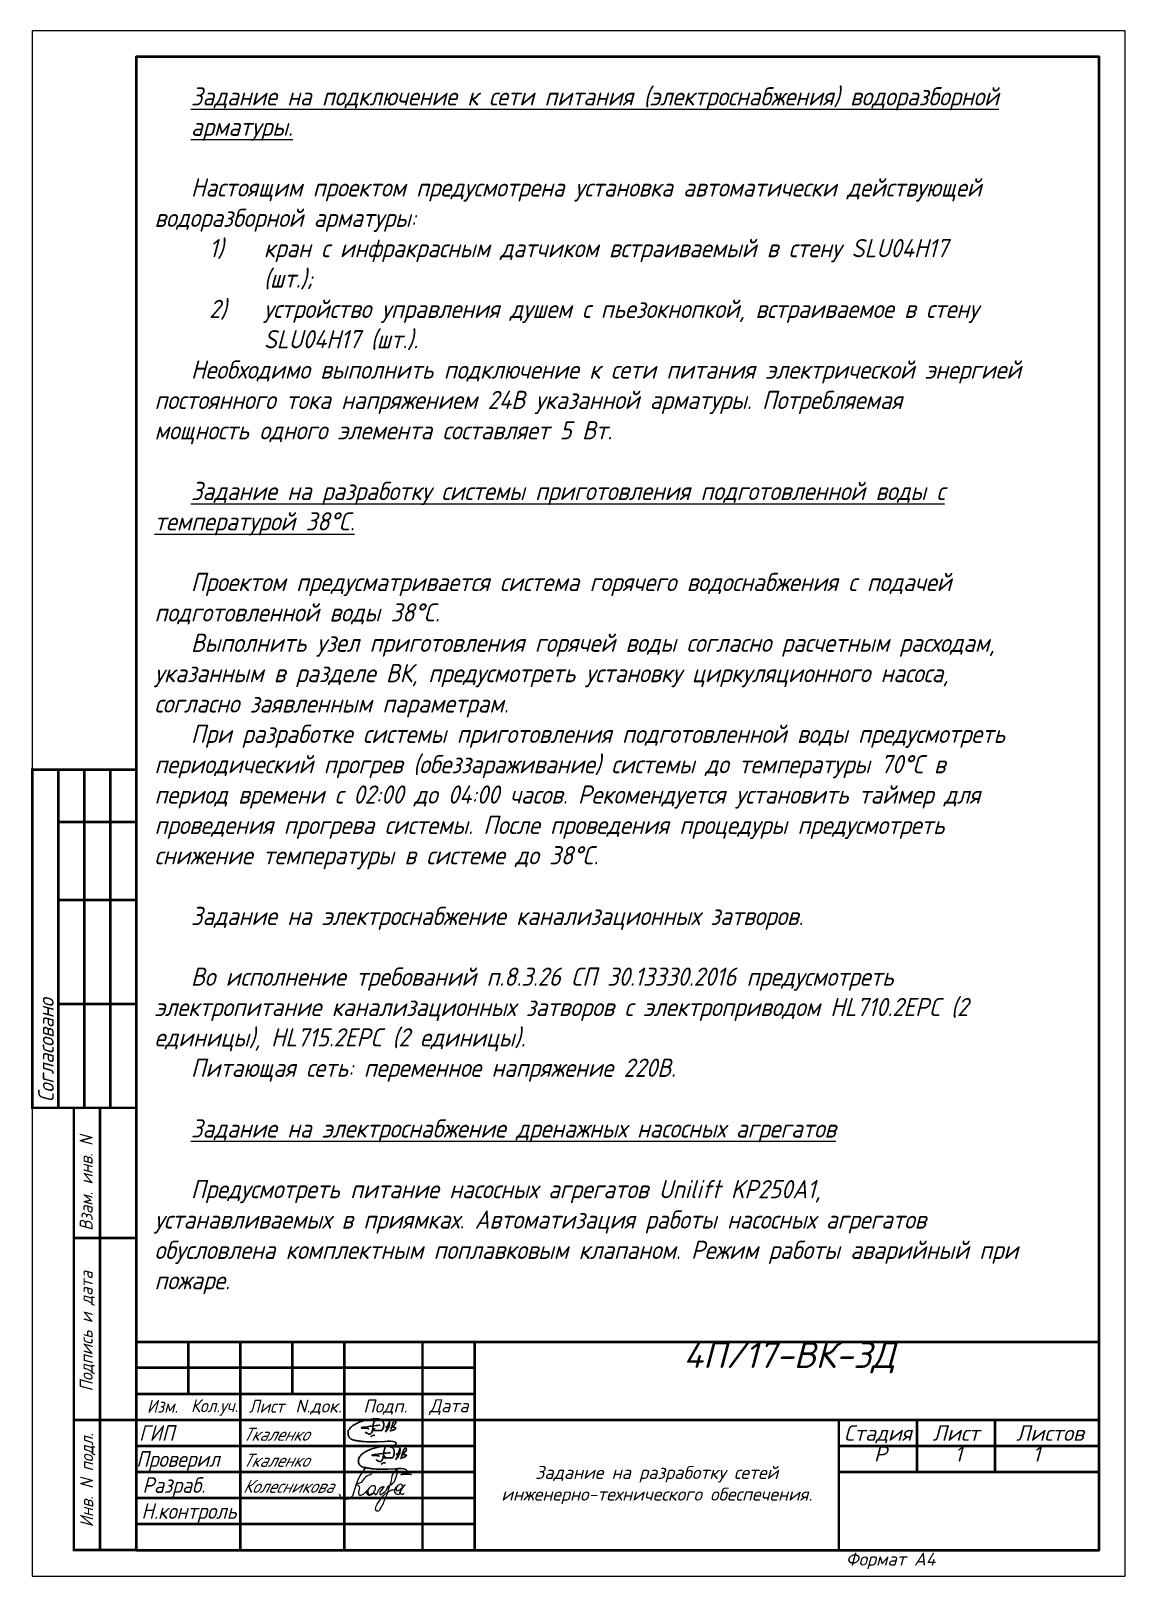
# Paper-space layout 'Задание_1' of a CAD drawing. Header units: millimetres. Extents: x 0 to 210, y 0 to 297.
import ezdxf
from ezdxf.enums import TextEntityAlignment as Align

# ---------------------------------------------------------------- set-up
doc = ezdxf.new("R2010")
doc.units = ezdxf.units.MM
for name, color, linetype, lineweight in [('ВК_frame', 5, 'Continuous', 50), ('ВК_PI Stamp', 7, 'Continuous', 50), ('ВК_text_frame', 140, 'Continuous', 15), ('ОП', 7, 'Continuous', 25), ('основная_05', 7, 'Continuous', 50)]:
    doc.layers.add(name, color=color, linetype=linetype, lineweight=lineweight)
doc.layers.add('ВК_text', color=102, linetype='Continuous')
doc.styles.add('ISOPEUR', font='isocpeui.ttf')
doc.styles.add('note', font='isocpeur.ttf', dxfattribs={"width": 0.9, "oblique": 15})
doc.styles.add('text_frame', font='isocpeur.ttf', dxfattribs={"width": 0.9, "oblique": 15})

# ---------------------------------------------------------------- blocks, each defined once
blk = doc.blocks.new('A$C77FD01EB')
at = {"layer": 'ОП', "color": 5, "lineweight": 35, "ltscale": 100}
for p, q in [((10021, 9860), (10110, 10097)), ((10110, 10097), (10231, 10450)), ((10231, 10450), (10269, 10561))]:
    blk.add_line(p, q, dxfattribs=at)
for points in [[(20301, 80), (20161, 120), (20161, 120), (19392, 150), (19211, 190), (17761, 200), (17552, 144), (16951, 140), (16671, 120), (16351, 0), (17121, 400), (17375, 532), (17571, 640), (17671, 730), (17841, 820), (18015, 912), (18311, 1150), (18411, 1260), (18491, 1390), (18531, 1480), (18531, 1550), (18531, 1620), (18481, 1680), (18440, 1729), (18337, 1853), (18201, 1940), (18096, 2007), (17931, 2070), (17421, 2220), (17211, 2220), (16311, 2340), (15251, 2320), (14191, 2240), (11201, 2110), (10520, 2080), (9251, 2080), (8431, 2080), (7561, 2080), (6791, 2150), (6182, 2206), (5211, 2270), (4881, 2340), (4511, 2380), (4321, 2380), (4121, 2450), (3921, 2460), (3611, 2476), (3401, 2530), (3127, 2601), (2861, 2601), (2671, 2660), (2501, 2660), (2381, 2710), (1971, 2810), (1646, 2889), (1301, 3070), (1121, 3160), (993, 3224), (851, 3350), (541, 3670), (374, 3843), (111, 4360), (0, 4579), (0, 4810), (1, 5610), (2, 5860), (101, 6260), (231, 6560), (322, 6769), (501, 6990), (691, 7270), (991, 7590), (1281, 7880), (1631, 8130), (1882, 8309), (2146, 8498), (2561, 8730), (3261, 9130), (3611, 9300), (3974, 9476), (4411, 9650), (5081, 9900), (5601, 10070), (6131, 10230), (6434, 10321), (7031, 10490), (7391, 10580), (8341, 10740), (9051, 10850), (9490, 10918), (10051, 10950), (11081, 10950), (11691, 10950), (12131, 10850), (12571, 10680), (12911, 10500), (13181, 10260), (13421, 9920), (13521, 9740), (13601, 9550), (13661, 9390), (13701, 9060), (13701, 8700), (13701, 8360), (13681, 8090), (13611, 7760), (13511, 7390), (13391, 7140), (13151, 6670), (12951, 6490), (12811, 6470), (12671, 6490), (12501, 6480), (12371, 6430), (12181, 6410), (12101, 6420), (11971, 6470), (11721, 6500), (11541, 6450), (11352, 6400), (11111, 6440), (10931, 6440), (10621, 6440), (10271, 6330), (10271, 6330), (10271, 6330), (10271, 6330), (10271, 6330), (10271, 6330), (10271, 6330), (10271, 6330), (10271, 6330), (10271, 6330), (10271, 6330), (10271, 6330), (10271, 6330), (10271, 6330), (10271, 6330), (10271, 6330), (10271, 6330), (10271, 6330), (10271, 6330), (10271, 6330), (10271, 6330), (10271, 6330), (10271, 6330), (10271, 6330), (10271, 6330)], [(7981, 7090), (7911, 7150), (7841, 7190), (7776, 7228), (7671, 7250), (7511, 7270), (7371, 7288), (7141, 7310), (6981, 7320), (6781, 7332), (6541, 7340), (6281, 7340), (5941, 7340), (5441, 7340), (5341, 7360), (5268, 7375), (5231, 7410), (5185, 7454), (5140, 7498), (5161, 7550), (5231, 7570), (5408, 7621), (5781, 7670), (6181, 7710), (6811, 7790), (7321, 7880), (7901, 7990), (8481, 8080), (9051, 8160), (9481, 8200), (9901, 8240), (10741, 8330), (11471, 8400), (11961, 8440), (12211, 8460), (12261, 8450), (12321, 8430)], [(6581, 5840), (6851, 5640), (6973, 5549), (7191, 5460), (7411, 5370), (7721, 5190), (8061, 5060), (8261, 5020), (8431, 5030), (8581, 5130), (8771, 5310), (8961, 5510), (9121, 5700), (9211, 5940), (9305, 6189), (9421, 6640), (9461, 6980), (9531, 7500), (9601, 8130), (9703, 8843)], [(9921, 7350), (9841, 7130), (9801, 6900), (9743, 6566), (9700, 6320), (9679, 6199)], [(9703, 8843), (9751, 9090), (9811, 9250), (9871, 9420), (9931, 9620), (10021, 9860)], [(10191, 7290), (10121, 7060), (10060, 6857), (10001, 6663), (9950, 6497), (9950, 6350)], [(14361, 5770), (14461, 6080), (14651, 6430), (14823, 6747), (14971, 7200), (15121, 7650), (15251, 8230), (15391, 8590), (15492, 8850), (15628, 9198), (15791, 9660), (15891, 9940), (15961, 10080), (15981, 10090), (16001, 10090), (16011, 10090), (16031, 10080), (16031, 10060), (16011, 9960), (15989, 9847), (15953, 9668), (15941, 9420), (15931, 9220), (15921, 9020), (15911, 8810), (15891, 8630), (15881, 8540), (15801, 8310), (15741, 8070), (15611, 7860), (15381, 7350), (15191, 6929), (15046, 6608), (14975, 6449)], [(14441, 7690), (14561, 7820), (14711, 7880), (14930, 7968), (15281, 7968), (15801, 7968), (15871, 7960)], [(18146, 10200), (18251, 10160), (18311, 10080), (18351, 9980), (18381, 9830), (18381, 9670), (18361, 9570), (18331, 9420), (18261, 9240), (18091, 8950), (18023, 8833), (17921, 8730), (17751, 8550), (17571, 8360), (17471, 8240), (17341, 8090), (17271, 7960), (17241, 7850), (17261, 7760), (17371, 7710), (17531, 7670), (17821, 7670), (17941, 7650), (18081, 7600), (18241, 7520), (18311, 7450), (18361, 7370), (18371, 7350), (18361, 7310), (18331, 7240), (18171, 7100), (18059, 7002), (17801, 6840), (17481, 6720), (17261, 6640), (17059, 6566), (16771, 6480), (16591, 6430), (16411, 6390), (16191, 6320), (15999, 6259)], [(16511, 6900), (16621, 7330), (16701, 7590), (16780, 7844), (17081, 8910), (17211, 9250), (17371, 9530), (17581, 9810), (17791, 10060), (17931, 10160), (18071, 10200), (18146, 10200)], [(10321, 4530), (10121, 4570), (9992, 4596), (9821, 4603), (9561, 4577), (9358, 4516), (9231, 4400), (9085, 4266), (8981, 4172), (8891, 4020), (8931, 4140), (8950, 4197), (8931, 4250), (8916, 4292), (8841, 4350)]]:
    blk.add_lwpolyline(points, dxfattribs=at)
blk = doc.blocks.new('подпис_колесникова')
at = {"layer": 'ОП', "lineweight": 25, "ltscale": 100}
for points in [[(1454714, 104026), (1454520, 103670), (1454372, 103401), (1454251, 103421), (1454207, 103498)], [(1454830, 103890), (1454680, 103800), (1454589, 103709), (1454528, 103701), (1454583, 103648), (1454568, 103539), (1454590, 103482), (1454650, 103490), (1454684, 103516), (1454759, 103591), (1454739, 103571), (1454726, 103521), (1454729, 103510), (1454770, 103482), (1454840, 103501), (1454881, 103568), (1454899, 103631), (1454888, 103649), (1454850, 103659), (1454840, 103659), (1454797, 103635), (1454771, 103609), (1454749, 103570), (1454749, 103560), (1454770, 103490), (1454870, 103519), (1454900, 103489), (1454939, 103530), (1455021, 103641), (1455050, 103650), (1454999, 103561), (1454980, 103509), (1454988, 103491), (1455030, 103510), (1455115, 103595), (1455152, 103659), (1455190, 103680), (1455301, 103851), (1455311, 103969), (1455231, 103889), (1455190, 103729), (1455142, 103585), (1455110, 103482), (1455070, 103391), (1455033, 103299), (1454999, 103241), (1454981, 103209), (1454961, 103180), (1454910, 103180), (1454899, 103220), (1454980, 103380), (1455071, 103491), (1455134, 103536), (1455210, 103580), (1455280, 103599), (1455303, 103638), (1455261, 103565), (1455296, 103504), (1455360, 103504), (1455367, 103531), (1455404, 103594), (1455419, 103650), (1455411, 103680), (1455380, 103689), (1455351, 103681), (1455320, 103660), (1455300, 103621), (1455299, 103571), (1455470, 103680), (1455372, 103535), (1455378, 103510), (1455420, 103499), (1455440, 103510), (1455440, 103519)]]:
    blk.add_spline(points, degree=3, dxfattribs=at)

psp = doc.layouts.new('Задание_1')

# ---------------------------------------------------------------- linework, layer by layer
psp.add_lwpolyline([(0, 0), (210, 0), (210, 297), (0, 297)], close=True)
at = {"layer": 'ВК_frame', "color": 0}
for p, q in [((5, 155), (5, 90)), ((10, 155), (10, 90)), ((15, 155), (15, 90)), ((20, 155), (20, 5)), ((5, 145), (20, 145)), ((5, 130), (20, 130)), ((5, 110), (20, 110)), ((20, 5), (205, 5)), ((20, 5), (205, 5)), ((20, 5), (205, 5))]:
    psp.add_line(p, q, dxfattribs=at)
at = {"layer": 'ВК_frame', "color": 0, "const_width": 0.5}
psp.add_lwpolyline([(0, 90), (20, 90), (20, 155), (0, 155)], close=True, dxfattribs=at)
for points in [[(20, 5), (8, 5), (8, 90), (20, 90)], [(13, 5), (13, 90)]]:
    psp.add_lwpolyline(points, dxfattribs=at)
at = {"layer": 'ВК_frame', "color": 0, "linetype": 'Continuous', "const_width": 0.5}
for points in [[(8, 65), (20, 65)], [(8, 30), (20, 30)]]:
    psp.add_lwpolyline(points, dxfattribs=at)
at = {"layer": 'ВК_PI Stamp', "color": 0}
for p, q in [((85, 40), (20, 40)), ((85, 25), (20, 25)), ((85, 20), (20, 20)), ((85, 15), (20, 15)), ((85, 10), (20, 10)), ((20, 5), (205, 5)), ((20, 5), (205, 5)), ((20, 5), (205, 5))]:
    psp.add_line(p, q, dxfattribs=at)
at = {"layer": 'ВК_PI Stamp', "color": 0, "const_width": 0.5}
for points in [[(205, 45), (20, 45)], [(20, 45), (20, 5)], [(30, 45), (30, 35)], [(40, 45), (40, 5)], [(50, 45), (50, 35)], [(60, 5), (60, 45)], [(75, 45), (75, 5)], [(85, 5), (85, 45)], [(85, 35), (20, 35)], [(85, 30), (20, 30)], [(205, 30), (85, 30)], [(155, 5), (155, 30)], [(170, 20), (170, 30)], [(185, 30), (185, 20)], [(155, 25), (205, 25)], [(205, 20), (155, 20)]]:
    psp.add_lwpolyline(points, dxfattribs=at)
at = {"layer": 'основная_05'}
psp.add_lwpolyline([(20, 5), (205, 5), (205, 292), (20, 292)], close=True, dxfattribs=at)

# ---------------------------------------------------------------- block references
at = {"layer": 'ОП', "lineweight": 25, "ltscale": 100, "xscale": 0.0005, "yscale": 0.0005, "zscale": 0.0005}
for p in [(60.69, 24.76), (62.71, 19.49)]:
    psp.add_blockref('A$C77FD01EB', p, dxfattribs=at)
at = {"layer": 'ОП', "lineweight": 25, "xscale": 0.01, "yscale": 0.01, "zscale": 0.01}
psp.add_blockref('подпис_колесникова', (-14483.01, -1019.24), dxfattribs=at)

# ---------------------------------------------------------------- texts
at = {"layer": 'ВК_PI Stamp', "color": 0, "style": 'text_frame', "oblique": 15, "width": 0.9}
for s, p in [('Изм.', (25.02, 32.65)), ('Кол.уч.', (35.02, 32.41)), ('Лист', (45.02, 32.65))]:
    psp.add_text(s, height=2.5, dxfattribs=at).set_placement(p, align=Align.MIDDLE)
at = {"layer": 'ВК_PI Stamp', "color": 0, "style": 'text_frame', "oblique": 15}
for s, p in [('N.док.', (55.02, 32.49)), ('Подп.', (67.84, 32.49)), ('Дата', (80.07, 32.49))]:
    psp.add_text(s, height=2.5, dxfattribs=at).set_placement(p, align=Align.MIDDLE)
at = {"layer": 'ВК_PI Stamp', "color": 0, "style": 'text_frame', "oblique": 15, "width": 0.9}
for s, p in [('ГИП', (23.91, 27.5)), ('Проверил', (27.99, 22.5)), ('Разраб.', (27.22, 17.5)), ('Н.контроль', (30.12, 12.5))]:
    psp.add_text(s, height=3, dxfattribs=at).set_placement(p, align=Align.MIDDLE_CENTER)
at = {"layer": 'ВК_PI Stamp', "linetype": 'Continuous', "lineweight": 25, "style": 'ISOPEUR', "oblique": 15, "width": 0.9}
for s, p in [('Ткаленко', (40.46, 26)), ('Ткаленко', (40.46, 21)), ('Колесникова', (40.46, 16))]:
    psp.add_text(s, height=2.5, dxfattribs=at).set_placement(p)
at = {"layer": 'ВК_PI Stamp', "color": 0, "style": 'text_frame', "oblique": 15, "width": 0.962963}
psp.add_text('Стадия', height=3, dxfattribs=at).set_placement((156, 26), (169, 26), align=Align.FIT)
at = {"layer": 'ВК_PI Stamp', "color": 0, "style": 'text_frame', "oblique": 15}
for s, p in [('Лист', (173, 26)), ('Листов', (189.05, 26))]:
    psp.add_text(s, height=3, dxfattribs=at).set_placement(p)
at = {"layer": 'ВК_PI Stamp', "linetype": 'Continuous', "lineweight": 25, "style": 'ISOPEUR'}
for s, insert, char_height, width, attachment_point in [('4П/17-ВК-ЗД{\\H1.4167x; }', (145.46, 45), 5, 120, 2), ('Задание на разработку сетей инженерно-технического обеспечения.', (120, 17.5), 2.5, 68, 5), ('Формат А4{\\H1.4167x; }', (164.95, 2.93), 2.5, 22.7495, 5)]:
    psp.add_mtext(s, dxfattribs=dict(at, insert=insert, char_height=char_height, width=width, attachment_point=attachment_point))
at = {"layer": 'ВК_PI Stamp', "linetype": 'Continuous', "lineweight": 25, "char_height": 3, "width": 15, "attachment_point": 2, "line_spacing_factor": 0.685714, "style": 'ISOPEUR'}
for s, insert in [('Р{\\H1.4167x; }', (162.96, 25)), ('1{\\H1.4167x; }', (177.96, 25)), ('1{\\H1.4167x; }', (192.96, 25))]:
    psp.add_mtext(s, dxfattribs=dict(at, insert=insert))
at = {"layer": 'ВК_text', "insert": (20, 292), "char_height": 3.5, "attachment_point": 1, "style": 'note'}
psp.add_mtext_dynamic_manual_height_columns('\\pi7,l3.5;\\P{\\LЗадание на подключение к сети питания (электроснабжения) водоразборной \\P\\pi0;арматуры.}\\P\\pi7;\\PНастоящим проектом предусмотрена установка автоматически действующей \\P\\pi0;водоразборной арматуры:\\P\\pi-10.5,l24.5,t24.5;1)^Iкран с инфракрасным датчиком встраиваемый в стену SLU04H17 \\P\\pi0;(шт.);\\P\\pi-10.5;2)^Iустройство управления душем с пьезокнопкой, встраиваемое в стену \\P\\pi0;SLU04H17 (шт.).\\P\\pi7,l3.5,tz;Необходимо выполнить подключение к сети питания электрической энергией \\P\\pi0;постоянного тока напряжением 24В указанной арматуры. Потребляемая \\Pмощность одного элемента составляет 5 Вт.\\P\\pi7;{\\C7;\\P\\L\\C256;Задание на разработку системы приготовления подготовленной воды с \\P\\pi0;температурой 38°С.\\P\\pi7;}\\PПроектом предусматривается система горячего водоснабжения с подачей \\P\\pi0;подготовленной воды 38°С.\\P\\pi7;Выполнить узел приготовления горячей воды согласно расчетным расходам, \\P\\pi0;указанным в разделе ВК, предусмотреть установку циркуляционного насоса, \\Pсогласно заявленным параметрам.\\P\\pi7;При разработке системы приготовления подготовленной воды предусмотреть \\P\\pi0;периодический прогрев (обеззараживание) системы до температуры 70°С в \\Pпериод времени с 02:00 до 04:00 часов. Рекомендуется установить таймер для \\Pпроведения прогрева системы. После проведения процедуры предусмотреть \\Pснижение температуры в системе до 38°С.\\P\\pi7;\\PЗадание на электроснабжение канализационных затворов.\\P\\PВо исполнение требований п.8.3.26 СП 30.13330.2016 предусмотреть \\P\\pi0;электропитание канализационных затворов с электроприводом HL710.2EPC (2 \\Pединицы), HL715.2EPC (2 единицы).\\P\\pi7;Питающая сеть: переменное напряжение 220В.\\P\\P{\\LЗадание на электроснабжение дренажных насосных агрегатов\\P}\\PПредусмотреть питание насосных агрегатов Unilift KP250A1, \\P\\pi0;устанавливаемых в приямках. Автоматизация работы насосных агрегатов \\Pобусловлена комплектным поплавковым клапаном. Режим работы аварийный при \\Pпожаре.\\P', width=178.6809, gutter_width=17.5, heights=[0], dxfattribs=at)
at = {"layer": 'ВК_text_frame', "color": 0, "style": 'text_frame', "oblique": 15, "width": 0.9}
psp.add_text('Согласовано', height=3, rotation=90, dxfattribs=at).set_placement((4.15, 91.11))
at = {"layer": 'ВК_text_frame', "color": 0, "linetype": 'Continuous', "style": 'text_frame', "oblique": 15, "width": 0.9}
for s, p in [('Взам. инв. N', (11.61, 66.37)), ('Подпись и дата', (11.62, 35.49)), ('Инв. N подл.', (11.72, 9.39))]:
    psp.add_text(s, height=2.5, rotation=90, dxfattribs=at).set_placement(p)

doc.saveas('drawing.dxf')
